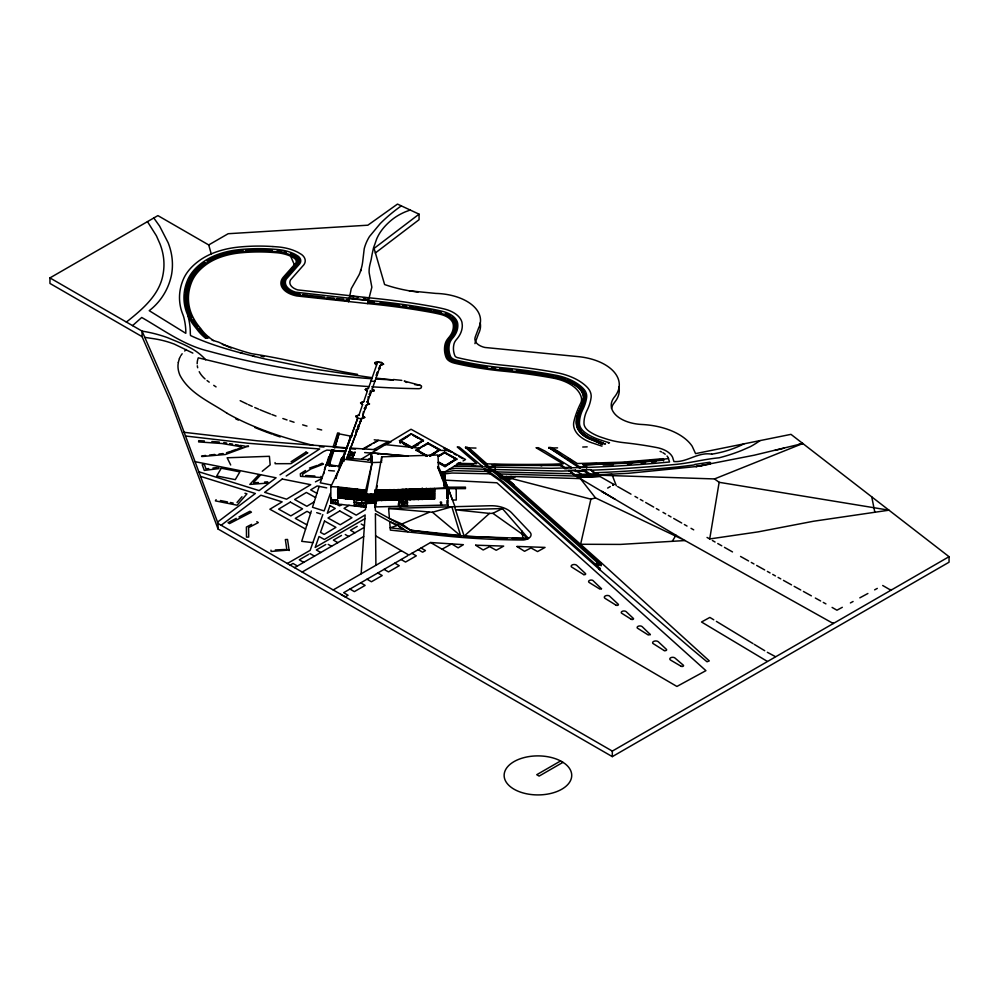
<?xml version="1.0" encoding="UTF-8"?>
<svg xmlns="http://www.w3.org/2000/svg" width="999" height="999" viewBox="0 0 999 999"><rect width="100%" height="100%" fill="white"/><g stroke="black" fill="none" stroke-linecap="round" stroke-linejoin="round"><path stroke-width="1.5" d="M407.292 502.385C401.973 499.363 405.432 512.225 404.458 502.447C399.063 500.249 404.508 508.778 398.888 506.281M577.971 421.865C577.335 432.967 589.547 437.862 598.151 440.984M361.163 573.813L365.135 514.972L324.363 539.46L319.043 536.513L315.16 547.452L364.872 518.756M577.996 421.628L579.17 415.01L581.368 409.403M583.541 397.764C582.242 382.505 560.976 379.083 549.313 376.373A361.039 208.441 0 0 0 503.583 370.167A231.656 133.741 0 0 1 454.995 362.262A12.512 7.23 0 0 1 447.477 357.167A63.187 36.476 0 0 1 446.441 344.081A32.917 19.006 0 0 1 449.75 337.974M178.322 362.437L178.009 364.972A68.157 35.29 14.7 0 0 179.932 375.224C189.498 393.656 210.539 402.185 226.998 413.249M320.991 476.361L320.841 477.485L300.549 476.348L300.324 473.776L305.557 470.504M583.441 398.414L582.117 403.908M719.143 482.305L888.973 510.189L813.536 521.241L758.104 531.88L709.715 538.948L719.143 482.305L714.497 478.933L599.2 475.199M434.478 492.782L366.146 494.967L372.152 462.562L381.705 462.25M366.146 494.967L366.383 494.18M365.821 500.012L365.659 500.811L337.799 497.664L338.024 496.828L365.734 500.374M354.295 502.21L365.659 503.421L365.971 502.085L365.634 503.471M375.849 492.969L375.761 503.184M375.686 494.705L375.849 493.806L375.849 505.619M365.746 506.218L365.959 505.044M375.187 493.856L381.705 456.818L438.024 454.97L438.461 466.683L445.067 480.994L445.067 483.941L444.243 484.04M376.685 488.573L377.235 485.651M365.459 490.671L337.874 487.937C337.325 489.348 338.162 510.689 337.962 486.963L365.734 490.234L365.634 507.23L365.959 505.831L365.659 507.192L330.819 503.296L330.844 486.65L343.968 459.228L372.152 462.562L365.734 490.234M365.759 491.383L337.874 488.548L365.809 491.358M337.999 487.537L365.846 490.571L349.55 488.911L349.95 498.726M365.759 492.619L337.874 489.797L337.887 489.123L365.809 491.97M365.759 493.868L337.874 491.046L365.809 493.843M365.759 493.244L337.874 490.422L365.821 493.169M365.809 494.468L337.874 491.67L365.821 494.418M338.024 492.482L365.721 495.954L337.874 492.907L337.887 492.232L365.821 495.029M365.709 497.177L337.874 494.155L365.821 496.903M365.809 496.328L337.874 493.531L365.821 496.278M365.709 497.789L337.874 494.78L365.821 497.527M338.024 495.591L365.721 499.063L337.874 496.016L337.887 495.342L365.821 498.151M337.999 496.241L365.821 499.388M341.908 488.124L341.858 498.276L341.995 487.624M341.858 493.344L345.716 493.606M341.858 492.732L345.716 492.982M341.858 494.592L345.716 494.842M341.858 495.217L345.716 495.467M341.858 496.453L345.716 496.715M341.858 495.841L337.912 495.242L365.709 498.414M341.858 497.702L339.273 497.377L345.679 498.051M345.941 489.048L345.716 488.036L345.966 498.289M345.866 490.621L349.7 490.934M345.891 489.947L349.7 490.309M345.891 491.183L349.7 491.558M345.966 492.17L349.7 492.182M345.941 495.279L345.891 494.917M345.929 497.165L349.7 497.777M349.912 491.358L349.875 490.834M349.95 491.933L353.671 492.619M349.95 492.544L353.671 493.244M349.95 493.793L349.875 494.567M353.671 495.729L349.95 495.042M349.95 496.278L345.891 496.028L349.7 496.528M349.875 497.052L349.9 497.727L353.671 498.214M353.783 497.152L357.642 497.415M353.783 499.025L357.642 499.275M357.792 490.696L357.879 490.971M357.879 494.08L357.792 493.806M357.879 497.19L357.779 496.94M361.725 492.432L361.875 492.619M361.725 493.681L361.8 492.769M361.725 494.305L365.597 494.555M361.725 495.541L361.875 495.729M361.725 496.79L361.813 495.841L365.597 496.416M361.725 498.026L365.809 498.201M361.725 497.415L365.597 497.664M361.725 498.651L361.863 498.901M361.875 500.037C361.663 472.602 361.725 510.764 361.813 498.951M365.771 491.97L338.012 488.798M365.809 492.594L338.024 489.36M365.734 499.662L337.999 496.316M348.564 301.835L351.261 288.636L359.066 274.85A93.169 55.644 -3.2 0 0 360.914 269.955L361.95 265.984A128.933 81.119 -9.3 0 0 362.824 260.514L364.223 248.751A105.357 60.39 -4.7 0 1 369.48 236.526L380.257 223.551A212.862 127.472 -1.6 0 1 401.311 205.869M367.657 303.609L371.853 287.213L369.131 272.64A68.706 41.284 -15.9 0 1 369.955 264.485L371.278 259.128A327.11 196.553 -15.9 0 1 372.103 254.295L373.464 248.064A327.61 128.297 -15.9 0 1 374.687 244.68L376.573 239.223A89.373 52.223 -2.6 0 1 392.307 219.443A55.682 32.53 -2.6 0 1 405.132 211.925L410.189 210.027M357.642 490.571L353.821 490.234M357.642 491.183L353.821 490.846M357.642 493.056L353.821 492.719M361.863 496.416L365.597 497.04M361.838 499.525L361.476 500.449M584.403 401.223C588.436 390.022 575.337 382.979 566.808 379.645M615.247 499.363L601.748 491.371L685.027 540.559L595.491 497.914L590.896 499.163L580.619 544.268L620.304 544.418L685.027 540.559L833.291 623.513L833.291 622.727M349.225 457.604L349.737 455.182L353.609 455.382M350.537 455.007L351.049 452.584L354.807 452.847M352.585 457.867L353.396 455.269M354.408 452.847L353.808 455.494L350.249 455.119M178.334 362.362L179.296 358.791M345.941 496.628L349.7 497.152M353.671 491.371L349.837 491.058M349.825 495.991L353.671 496.353M353.796 494.555L357.642 494.917M361.75 495.442L365.597 495.804M361.763 497.977L365.597 498.289M365.759 495.117L337.912 492.232M371.566 463.249L371.391 452.897L407.629 456.056M371.478 458.978L371.64 463.199M371.478 459.84L346.903 458.291L361.65 418.431L364.647 417.282L361.65 418.768L359.103 418.469M341.883 496.928L345.716 497.34M341.908 497.452L345.716 497.964M345.941 492.27L349.7 492.794M345.904 492.882L349.7 493.419M345.904 493.506L349.7 494.043M345.941 494.755L349.7 495.292M345.891 494.168L349.7 494.667M345.904 495.367L349.7 495.904M349.887 489.685L353.671 490.122M349.9 496.99L353.671 497.589M584.39 401.236L581.381 409.378M341.933 495.654L345.716 496.091M349.887 494.667L353.671 495.104M349.887 498.401L353.671 498.838M353.846 491.408L357.642 491.808M353.858 498.214L357.642 498.651M357.817 489.885L357.505 489.785M361.825 491.583L365.597 492.07M337.625 503.946L337.699 500.262L330.756 499.475L330.844 503.246L331.306 498.164M326.036 465.609L328.683 457.242L330.294 457.417L327.872 465.047M330.294 461.913L329.008 466.021L333.891 450.537M577.884 414.285C572.552 425.574 581.231 437.137 592.419 439.885M341.92 491.333L345.716 491.733M341.92 493.681L345.716 494.23M349.875 490.209L353.671 490.746M349.875 491.458L353.671 491.995M353.846 493.893L357.642 494.305M353.846 497.49L357.642 498.026M311.326 510.976L301.71 541.333L312.862 542.657M319.131 486.363L312.5 507.28L324.126 510.914L330.369 493.319M324.263 470.167L326.036 464.572L339.972 466.221L339.972 466.92M323.426 474.25L324.263 471.615L320.254 482.817L331.006 484.952M324.7 470.217L326.036 464.572M326.473 464.672L331.081 453.484M329.408 456.281L331.019 457.067L329.408 456.281L328.683 458.553L328.683 457.242M329.408 456.893L330.382 453.821L331.993 454.62L330.382 453.821M330.382 454.445L331.318 451.486L332.929 452.285L333.666 449.937L332.055 449.762L331.318 451.486M333.154 446.928L337.612 433.017L339.173 433.329L334.79 447.727L339.173 433.329M331.393 452.472L332.055 449.762M331.019 456.443L330.294 458.728L330.294 457.417M331.019 457.067L331.993 453.996M331.993 454.62L332.929 451.66M360.514 271.179L360.914 269.955M337.625 497.814L365.846 500.487L365.846 490.259M345.579 498.688L345.716 488.036M349.55 488.911L349.8 499.15M349.55 499.125L349.7 488.474M353.534 489.348L353.783 499.6L353.671 488.923M361.875 489.822L361.725 500.474M330.906 499.612L337.687 500.312L337.699 504.02M330.906 502.447L331.293 501.048M337.962 486.963L330.844 486.65M333.042 503.421L333.129 499.75L333.204 503.446M335.314 500.112L335.327 503.683M335.477 500.124L335.502 503.708M337.6 503.209L330.769 502.335M340.497 497.452L340.572 495.516M348.439 496.416L348.514 498.351L353.396 498.926M349.875 496.453L353.671 496.965M354.195 502.185L365.659 503.421M354.283 505.094L365.572 506.256M354.295 505.831L354.208 499.512M356.406 506.118L356.506 502.385L356.581 506.093M358.691 506.381L358.791 502.647L358.866 506.356M360.976 503.021L363.361 503.171L363.449 506.868M361.139 503.034L360.989 506.593M364.298 498.201L364.385 500.149L364.323 498.164M363.361 503.171L363.349 506.98M365.559 503.533L365.572 507.105M577.996 413.923L578.858 411.638A90.534 52.273 0 0 0 576.386 423.289A33.367 19.268 0 0 0 590.347 439.16L602.709 444.555L593.156 440.197M338.374 467.057L341.258 458.928L342.857 459.115L339.972 467.257M343.768 457.879L342.158 457.692L341.258 460.239L341.258 458.928M343.768 458.566L344.18 457.38L342.582 457.192L342.158 458.379L342.158 457.692M344.18 458.004L342.582 457.817L345.304 450.761L345.304 451.673L333.666 450.911M322.827 514.572L310.14 550.349L287.375 563.498M355.844 416.246L358.841 415.097L355.844 416.246L357.817 417.982L338.174 471.978M337.375 474.263L335.851 478.571L335.939 475.924M339.972 466.57L357.817 417.982M343.331 457.567L345.304 452.023M346.553 448.501L350.924 435.614L352.497 435.889M358.841 415.447L362.587 404.558L360.602 402.822L363.599 401.685L360.602 402.822M363.599 402.023L367.332 391.146L365.359 389.41L368.356 388.274L365.359 389.41M368.356 388.611L377.709 361.888L381.543 362.687L378.996 362.387M369.33 393.793L369.081 394.505L370.329 394.655L370.579 391.221M331.293 501.91L330.856 503.134M355.919 435.077L356.168 429.87M364.647 417.632L362.674 415.896L366.421 405.007L369.418 403.858L366.421 405.007M369.418 404.208L367.432 402.485L371.166 391.596L374.163 390.459L371.166 391.596M374.163 390.796L372.19 389.073L380.507 365.272L383.504 364.136L380.507 365.272M363.124 415.384L363.374 411.675M365.522 408.616L365.771 407.904L364.273 408.466L365.522 408.616L365.522 405.619M358.566 424.675L358.316 429.12L358.316 425.387M352.297 457.742L351.685 458.553L348.326 458.291L352.497 457.854M352.585 457.642L348.738 457.592M348.738 458.054L349.051 457.43M353.584 455.444L349.737 455.182L353.883 455.044M352.297 458.204L348.938 457.48M351.248 452.472L354.807 452.609M350.537 454.782L349.737 455.631L353.396 455.719M352.497 457.629L352.197 457.804M355.12 451.96L354.508 452.784M357.804 418.356L355.844 416.595M346.903 457.942L361.65 418.431M353.821 492.095L357.642 492.432M353.821 493.344L357.642 493.681M357.854 497.24L353.833 496.953M179.445 358.429L180.22 356.743M350.924 435.614L346.553 448.151M579.058 411.176L581.83 404.782A102.959 59.441 0 0 1 579.882 409.415A90.534 52.273 0 0 0 579.345 410.539M353.808 495.854L357.642 496.166M361.763 492.382L365.597 492.694M361.763 498.601L365.597 498.913M361.763 499.225L365.597 499.537M345.854 489.398L349.7 489.685M361.75 491.158L365.597 491.446M361.75 493.019L365.597 493.306M361.75 493.643L365.597 493.931M361.75 494.892L365.597 495.179M216.109 499.675L215.384 500.874L237.125 505.207L246.94 493.843L244.967 493.281M672.252 541.346L675.973 535.214M180.794 355.731L182.155 353.746M440.759 473.276L440.684 472.265L444.08 472.377L460.626 462.437M285.914 277.46L284.802 279.058A20.529 11.851 0 0 0 294.955 293.231L300.15 294.205M286.75 276.711L291.283 271.253M288.549 274.375L284.802 279.308A20.529 11.851 0 0 0 288.299 290.334M237.013 502.497L241.983 496.74M289.448 273.576L294.068 268.157M290.185 270.779L283.329 279.033A22.078 12.737 0 0 0 297.078 294.98L348.776 300.849M290.821 270.055L292.982 267.67M292.207 270.467L297.465 264.635A11.988 6.918 0 0 0 296.84 256.905L295.954 256.293A32.655 18.856 0 0 0 290.509 253.621M595.491 497.914L580.369 478.633L511.6 476.473L508.454 479.895L493.993 470.042M293.644 266.945L296.141 264.41A10.427 6.019 0 0 0 294.805 257.143A31.094 17.945 0 0 0 277.11 251.748L274.925 251.598A111.576 64.423 0 0 0 240.06 251.873A56.593 32.667 0 0 0 210.677 260.389L206.131 263.199A76.586 44.218 0 0 0 190.672 280.881A124.563 71.916 0 0 0 187.949 306.581A114.56 66.146 0 0 0 190.297 314.173L191.134 316.046A114.385 66.034 0 0 0 192.045 317.907M295.017 267.37L297.465 264.872A11.988 6.918 0 0 0 296.84 257.155L295.954 256.543M213.499 340.547A70.642 40.784 0 0 1 209.303 337.537L208.017 336.476A70.642 40.784 0 0 1 200.712 328.496A113.212 65.36 0 0 1 189.286 306.705A123.202 71.129 0 0 1 191.995 281.281A75.225 43.432 0 0 1 207.168 263.911A55.245 31.893 0 0 1 240.297 252.859A110.24 63.649 0 0 1 274.75 252.585A29.72 17.158 0 0 1 290.622 256.206L293.818 257.892A9.078 5.245 0 0 1 294.368 264.735L283.254 277.235A23.439 13.536 0 0 0 296.666 295.941L368.119 303.646A458.928 264.96 0 0 1 429.37 312.038A129.171 74.575 0 0 1 440.359 314.323A21.016 12.125 0 0 1 453.309 324.9A44.206 25.524 0 0 1 448.539 337.849A34.203 19.755 0 0 0 445.092 344.193A64.573 37.288 0 0 0 446.166 357.58A13.849 7.992 0 0 0 454.47 363.186A233.029 134.54 0 0 0 503.359 371.166A359.727 207.692 0 0 1 552.971 378.084A41.259 23.826 0 0 1 581.331 397.465A24.775 14.298 0 0 1 580.569 403.459A216.97 125.262 0 0 0 573.926 421.441A37.05 21.391 0 0 0 579.682 436.113L581.93 437.887A37.05 21.391 0 0 0 593.681 443.381L601.972 446.153M258.604 474.975L249.825 484.415L267.882 483.079L267.607 481.818L264.535 482.042M253.796 482.28L260.552 475.024M184.678 351.011L186.289 349.525M454.52 506.693L464.148 536.138L489.498 513.411L492.882 513.324L502.385 508.566L528.359 538.486L468.681 536.475L410.527 530.219L401.923 523.976L389.423 518.506L388.623 508.466L432.455 512.262L451.86 506.768L460.676 535.864L452.247 535.127A503.309 290.584 0 0 1 435.489 533.404L427.135 532.43A503.421 290.647 0 0 1 410.527 530.219M505.194 477.435L506.306 476.535L511.6 476.473M262.262 471.266L270.167 464.885L269.405 456.306L227.148 457.779L230.682 464.985M126.311 322.015L128.197 320.642C143.282 308.541 159.69 294.393 163.074 274.188A147.278 88.699 2.2 0 0 159.902 243.694L156.406 235.801L147.465 221.628M132.555 325.624L141.721 317.482C163.486 329.92 184.003 345.379 208.891 351.211C262.063 365.784 316.77 374.737 371.74 378.746M208.716 244.942L228.172 233.716L367.857 225.2L397.49 204.083L419.068 214.173L374.076 248.401L384.615 284.553A109.678 63.324 0 0 0 409.278 290.821L435.851 293.419A46.753 26.998 0 0 1 478.596 328.059L475.237 337.038A15.834 9.141 0 0 0 484.902 347.465L577.06 356.518A49.338 28.484 0 0 1 614.485 396.953A33.417 19.293 0 0 0 641.82 424.475A59.428 34.316 0 0 1 692.182 446.241L695.566 453.621L790.983 434.353L949.05 556.693L949.05 562.212L612.312 756.63L218.057 529.008L171.591 404.133L142.07 336.638L142.07 331.119L49.95 277.909L157.904 215.609L208.716 244.942L211.239 253.908A64.036 36.975 0 0 0 200.324 259.902A84.191 48.614 0 0 0 183.329 279.333A132.155 76.299 0 0 0 180.432 306.606A122.14 70.517 0 0 0 182.942 314.71L183.666 316.795A183.267 105.807 0 0 1 185.814 331.281L185.802 333.316L149.213 310.677C160.702 301.96 168.606 289.036 171.491 274.962A155.757 93.806 2.2 0 0 168.132 242.707L159.653 226.186L153.796 217.969M375.299 253.009L419.068 219.705L419.068 214.173M217.545 522.102L255.344 493.494L200.524 476.373M221.154 525.262L260.851 495.217L282.143 501.86L269.867 509.228L305.594 529.058M280.032 474.812L319.668 448.976L248.114 443.269L185.514 436.014M286.201 476.036L323.476 451.585L326.835 450.112L332.043 450.449M291.084 461.738L305.869 452.172L307.617 452.897L290.971 463.661L275.162 463.711L275.062 462.574M373.663 449.575L388.311 441.483M361.875 458.778L411.039 429.245L465.546 459.478L463.086 460.951M367.644 459.852L371.553 457.492M399.488 440.721L411.213 433.666L423.426 440.447L411.688 448.126L399.488 440.721L411.688 447.49M368.294 459.89L370.741 458.416M423.426 440.447L411.675 447.702L400.212 441.346L411.226 434.09M403.396 438.998L407.305 436.65M314.223 501.86L306.855 506.281L294.643 499.5L306.381 492.457L315.584 497.564M411.688 448.126L411.675 447.065L422.689 440.447L412.5 434.79M425.661 455.869L416.158 449.975L427.897 442.919L440.097 449.7L430.981 455.806M427.085 456.243L416.895 449.962L427.909 443.344L439.373 449.7L429.582 456.218M416.158 450.599L420.079 448.251L385.452 444.617L390.109 442.382M423.988 445.904L427.897 443.556L435.926 448.002M341.895 504.495L339.56 505.906L335.776 503.808M429.582 455.581L439.373 449.7M429.67 455.956L440.097 449.7M349.126 505.319L344.018 508.379L356.231 515.147L365.497 509.59L365.909 503.471L375.761 503.146M438.049 456.093L444.567 452.172L456.78 458.941L445.042 466.633L438.261 462.862M438.461 456.268L444.58 452.597L447.127 454.008M439.36 455.944L443.269 453.583M445.042 466.633L445.03 465.571L456.056 458.953L449.675 455.419M456.78 458.941L445.042 465.996L438.261 462.237M445.03 466.208L456.056 458.953M456.68 464.797L458.154 463.361L476.723 463.698L457.255 446.99L459.265 447.053L482.267 466.258L482.267 467.157M362.824 448.863L378.346 440.359L373.926 442.982M364.036 448.851L371.353 444.505M207.205 260.901L209.615 259.49A58.129 33.554 0 0 1 228.808 252.497M290.135 565.097L292.994 563.448L297.415 565.996M308.716 554.37L299.275 559.815L303.696 562.362M325.774 544.517L316.346 549.962L320.766 552.509M341.483 535.452L333.404 540.109L337.824 542.669M357.205 526.373L350.462 530.257L354.882 532.817M294.555 567.644L364.285 527.385M302.16 572.027L363.673 536.513M333.204 589.947L401.273 550.649M407.592 555.781L343.656 592.694L348.077 595.242L345.217 596.89L340.809 594.343M444.143 472.802L440.721 472.964L440.684 472.265L444.068 472.177L445.079 480.157L496.903 482.792L705.918 670.654L676.91 686.45L430.581 542.507L408.878 555.044L375.624 535.839M560.564 760.963L536.738 774.712L539.123 776.098L562.949 762.337M205.669 359.79C195.879 348.389 180.807 343.244 167.295 337.562A82.005 47.403 9.7 0 0 142.07 331.119L171.591 398.601L218.057 523.476L612.312 751.098L949.05 556.693M607.642 488.074L610.277 486.563M614.01 484.478L612.924 485.089L614.01 484.478L599.712 476.336L578.234 477.36M442.02 549.2L451.673 543.906L458.154 547.852L463.386 544.68L430.581 542.507M842.319 607.305L836.937 610.214L832.092 607.417M850.399 602.946L853.084 601.485M859.814 597.852L867.894 593.493M874.625 589.847L877.309 588.399M236.263 518.369L228.022 522.652L229.495 523.601L251.461 512.175L249.987 511.226L238.998 516.945M251.623 524.363L246.403 527.072L246.491 537.1L248.701 537.1L248.614 527.634L258.304 522.589L256.83 521.653M315.434 481.855L321.765 478.596M412.724 447.502L418.618 444.655M445.154 481.193L447.827 488.411L375.149 490.309L375.149 492.232L434.49 491.021M445.154 481.818L447.764 488.686M446.166 487.387L444.655 482.467M445.154 482.442L447.764 489.31M446.166 488.012L444.717 483.079M446.166 488.361L444.468 483.791L445.629 483.479M444.468 484.415L445.317 486.975M445.317 487.325L444.655 485.064M447.764 489.935L444.468 480.994L445.217 480.894L444.243 481.093L437.637 466.795L438.461 466.683M447.764 490.546L444.53 481.718M447.764 491.171L446.915 488.886M447.764 491.795L446.915 489.51M446.915 490.134L447.39 492.395M446.915 490.759L447.39 493.019M446.915 491.383L447.589 493.731M446.915 491.995L447.589 494.355M446.915 492.619L447.589 494.98M446.915 493.244L447.589 495.604M446.915 493.868L447.39 496.128M446.915 494.493L447.39 496.753M447.764 497.39L446.915 495.117M318.494 464.985L322.202 463.224L323.476 464.135L311.014 468.918L302.56 474.2L302.66 475.324M744.068 443.831L738.998 446.228A109.902 95.679 18.3 0 1 711.675 454.158M515.571 476.585L508.454 479.895L513.861 484.577M401.923 523.976L429.071 512.35M446.603 485.889L445.816 485.951M714.497 478.933L802.809 443.506L754.145 455.219L696.016 466.57L628.583 473.289L578.234 475.924L576.098 474.625L576.098 476.136L578.234 477.447L599.712 476.461L599.712 474.937L597.639 473.713L576.098 474.625M374.687 363.087C380.169 367.682 370.542 361.713 377.697 361.95M374.687 363.436L377.697 362.3M608.379 443.156L609.49 442.757A62.575 36.126 0 0 1 601.723 440.372A50.35 29.071 0 0 1 585.402 432.779A26.474 15.285 0 0 1 579.482 422.814A87.413 50.462 0 0 1 582.879 409.415A106.031 61.214 0 0 0 586.625 397.477A27.497 15.884 0 0 0 583.204 388.449A50.212 28.983 0 0 0 557.33 375.537L550.212 374.188A364.048 210.177 0 0 0 504.12 367.932A228.496 131.918 0 0 1 456.193 360.127L455.457 359.927A9.391 5.42 0 0 1 450.699 356.718L450.487 356.268A60.015 34.653 0 0 1 449.5 343.856A29.795 17.208 0 0 1 451.873 339.073L453.421 337.212A48.714 28.122 0 0 0 457.754 324.026L457.53 322.689A25.474 14.71 0 0 0 444.218 311.825L442.145 311.263A134.228 77.497 0 0 0 430.681 308.878A463.349 267.52 0 0 0 368.843 300.412L295.667 292.195A18.981 10.952 0 0 1 286.276 279.096L298.788 264.86A13.536 7.817 0 0 0 298.089 256.131L295.279 254.42A34.178 19.73 0 0 0 277.597 249.5L275.312 249.338A114.623 66.171 0 0 0 239.51 249.625A59.653 34.441 0 0 0 203.759 261.563A79.695 46.016 0 0 0 187.675 279.957A127.672 73.714 0 0 0 184.865 306.306A117.657 67.932 0 0 0 187.288 314.111L188.137 316.034A117.657 67.932 0 0 0 195.242 327.185L197.477 330.007A75.087 43.357 0 0 0 204.333 337.212L205.557 338.224L209.203 337.45M237.712 448.888L241.783 447.477M248.476 446.004L225.474 454.483L201.835 456.543A48.939 9.653 81.8 0 1 201.573 456.006L205.607 455.457M230.956 451.223L236.363 449.35M226.473 452.759L229.832 451.61M309.49 468.056L317.207 465.422M444.655 481.855L444.717 481.955M446.353 487.037L446.541 487M446.353 487.662L446.541 487.624M447.589 488.136L447.39 488.036M510.714 476.486L506.081 478.059L601.173 562.649L709.29 660.901L707.017 661.788L690.596 648.064L598.901 568.955L500.611 481.206L483.778 469.255L455.157 468.319L449.051 469.38M398.077 525.237L390.172 527.809L403.858 529.42L398.077 525.237L389.672 521.553L390.359 530.107L432.067 534.515A472.902 273.027 0 0 0 523.426 539.984A9.241 5.345 0 0 0 527.959 538.723L529.133 538.011A9.241 5.345 0 0 0 530.207 532.455L511.513 512.687A23.139 13.362 0 0 0 490.122 505.744L388.623 508.466M504.183 478.096L599.8 563.049L601.173 562.649L601.173 565.846M489.722 469.33L508.516 483.166L599.8 564.785L601.173 564.373M598.901 568.955L600.262 568.556L600.262 570.279M504.607 477.023L506.306 476.535M774.912 450.412L783.865 448.214M798.663 444.455L802.809 443.506M445.629 484.103L445.754 484.09M446.603 486.501L445.691 486.725M456.68 464.248L472.365 464.323L474.612 465.921L482.267 466.258M444.08 472.377L453.608 470.616L486.9 471.478M454.32 466.221L551.161 468.294L590.921 467.295A836.225 482.792 0 0 0 655.981 463.236L669.53 462L668.269 457.929A19.943 11.513 0 0 0 667.032 456.006M704.482 465.147L695.866 466.583L709.265 464.235A1.848 1.074 -3.8 0 0 710.589 463.274A1.848 1.074 -3.8 0 0 709.665 462.25L694.979 464.41A2.535 2.01 -22.5 0 1 693.281 465.059L683.091 466.333A334.765 187.412 -0.2 0 1 669.417 467.732L657.404 468.818A845.828 473.526 -0.2 0 1 608.091 472.19L594.23 472.814M445.691 484.852L445.816 484.702M445.691 485.477L445.816 485.327M445.691 486.101L446.603 485.751M668.506 458.566L663.261 459.24L663.548 460.139L633.503 462.937L584.565 464.835M218.506 467.357L218.968 468.593L204.308 470.417L202.198 464.722L204.345 464.46L206.006 468.906L208.779 468.556M212.949 468.044L217.12 467.532M446.228 485.701L446.965 485.614L446.166 485.564L446.228 488.623M447.015 487.849L447.814 487.899L447.827 505.232M447.015 498.064L447.814 498.114L447.077 498.201L447.077 487.987M209.565 455.032L214.86 454.47M219.006 454.021L223.152 453.571M645.317 461.126L651.298 460.489M654.283 460.177L660.277 459.552M663.548 460.839L663.548 459.59L629.495 462.674L583.016 464.872M651.548 462.1L656.056 461.625M445.754 486.575L446.603 486.376M711.675 454.158C697.889 451.735 687.462 462.462 673.938 461.575L672.589 457.267A24.426 14.098 0 0 0 658.803 448.014L656.842 447.577A241.109 139.198 0 0 0 624.338 442.719L621.603 442.395A58.092 33.541 0 0 1 606.443 438.986L602.335 437.637A45.792 26.436 0 0 1 588.911 431.168L587.724 430.244A22.003 12.7 0 0 1 584.003 423.988L583.99 421.79A83.142 48.002 0 0 1 587.187 410.102A110.464 63.774 0 0 0 591.083 397.664L591.171 396.79A32.018 18.482 0 0 0 587.1 387.175A54.67 31.568 0 0 0 558.928 373.127L551.523 371.715A368.369 212.675 0 0 0 504.895 365.384A224.3 129.495 0 0 1 461.613 358.579L457.455 357.617A4.92 2.835 0 0 1 454.97 355.931L454.508 354.77A55.582 32.093 0 0 1 453.933 344.205A25.362 14.648 0 0 1 455.956 340.135L457.492 338.286A53.134 30.669 0 0 0 462.3 325.262L461.963 322.315A29.945 17.295 0 0 0 446.316 309.54L443.943 308.903A139.323 80.432 0 0 0 432.005 306.406A467.807 270.08 0 0 0 369.58 297.864L297.714 289.897A14.498 8.367 0 0 1 290.547 279.882L302.61 266.196A18.019 10.402 0 0 0 301.686 254.583L298.301 252.51A38.649 22.315 0 0 0 278.309 246.94L272.939 246.553M634.802 461.913L639.31 461.575M641.033 463.074L645.554 462.737M593.881 473.014L590.596 469.692L584.153 469.905L584.153 471.166L575.412 471.453M253.796 482.842L258.391 482.505M631.505 463.786L627.484 464.06M625.312 462.562L619.293 462.887M599.063 475.074L611.925 474.35L616.321 485.789M275.287 549.962L285.352 549.475M289.173 550.012L271.154 551.448L270.979 550.174M582.742 447.028L587.187 446.865M613.274 463.124L615.284 463.049M613.374 464.747L603.134 465.034M580.069 468.356L548.763 447.515L580.069 467.107L586.638 466.883L586.638 468.144M582.867 475.324L575.412 470.204L568.718 470.354L576.098 476.136L605.581 493.668M584.153 470.454L561.663 471.066L483.778 469.255L485.776 469.305L503.484 482.017L600.262 568.556M590.596 470.242L591.271 470.217A841.295 485.726 0 0 0 672.976 464.66C688.736 463.436 703.346 459.265 719.068 457.804A129.246 81.456 -2.6 0 0 741.583 450.487L750.224 446.715A93.357 81.281 18.3 0 0 760.014 440.596M584.153 470.804L575.412 471.103L575.412 470.204M371.291 456.143L371.89 463.236L371.628 459.215M371.765 461.75L371.391 452.897M371.765 462.824L371.291 452.947L408.104 456.019M586.463 463.861L597.102 463.573M440.684 472.465L444.105 472.49L444.468 475.674L444.068 472.177M440.721 472.777L444.105 472.677M444.18 473.114L440.759 472.889M440.796 473.389L444.18 473.301M440.796 473.588L444.23 473.426M440.846 473.701L444.268 473.738M440.846 473.901L444.268 473.926M440.921 474.138L444.305 474.038M440.921 474.325L451.96 473.026L490.209 473.826M440.921 474.525L444.343 474.55M440.959 474.837L444.38 474.662M441.009 474.95L444.43 474.975L445.03 480.032M444.43 475.174L442.17 475.237L444.468 475.287M442.207 475.536L444.505 475.599L445.079 480.344L444.992 479.333M442.207 475.736L444.505 475.799M442.295 475.974L444.543 475.911M442.295 476.161L444.592 476.223M442.332 476.473L444.592 476.411M444.63 476.535L442.332 476.673L444.667 476.848M442.37 476.985L444.63 476.923M572.777 473.788L497.415 471.928M442.495 477.534L444.755 477.472M442.495 477.722L444.755 477.659M444.792 477.784L442.495 477.909L444.83 478.096M442.582 478.346L444.83 478.284M442.582 478.533L444.867 478.396M442.619 478.658L444.917 478.708M442.619 478.846L444.917 478.908M375.399 489.985L375.187 500.649L375.437 490.434M377.634 500.586L377.859 489.922L377.61 500.149M381.905 489.81L381.68 500.474L381.643 489.822L381.93 491.183M385.939 489.71L385.726 500.374L385.689 489.71L385.976 492.944L389.735 492.682M389.985 499.812L390.022 490.034M394.031 489.485L393.806 500.149L394.068 489.935M398.064 489.385L397.852 500.049L398.089 489.947M402.11 489.273C405.519 516.471 395.367 483.766 405.906 490.384M405.931 499.825L406.156 489.16L405.906 499.388M410.202 489.06C409.99 515.272 410.164 485.714 410.202 490.047M414.235 488.948L414.023 499.612L413.986 488.961L414.248 491.858M418.281 499.063L418.032 488.848L418.319 489.597M422.327 488.736C422.152 517.981 422.115 476.61 422.365 491.346M426.148 499.288C426.011 478.658 426.848 491.958 426.148 498.638C421.141 501.436 420.604 492.832 426.111 496.066M430.407 488.511L430.194 499.175L430.444 488.961M434.24 499.075L434.453 488.411L434.49 499.063L430.407 498.439L430.419 497.627L434.203 497.714M434.49 489.16L375.162 490.359M434.453 488.823L375.149 490.934L377.61 491.133M377.884 491.133L381.643 491.033M381.905 490.834L385.689 490.921M389.735 490.809L385.976 491.021M393.768 490.709L389.997 490.821M397.814 490.596L394.056 490.084M401.86 490.497L398.064 490.309M409.94 490.272L406.156 490.372L406.193 493.031M410.227 490.272L413.986 490.172M414.273 490.272L418.032 490.059M422.077 489.947L418.319 490.209M426.111 489.847L422.34 489.722M426.373 489.835L430.157 489.735M430.432 489.735L434.203 489.622M434.49 489.785L375.174 491.208M434.453 489.448L375.149 491.545L377.61 491.758M377.884 491.708L381.643 491.658M381.93 491.808L385.689 491.545M389.735 491.433L385.976 491.645M389.997 491.308L393.768 491.333M397.814 491.221L394.031 491.321L394.043 490.509M401.86 491.108L398.102 490.696M402.122 491.083L405.906 491.008M406.168 490.834L409.94 490.896M411.463 490.859L413.986 490.784M414.273 490.884L418.032 490.684M422.077 490.571L418.294 490.646L418.294 493.618M426.111 490.459L422.34 490.347M426.373 490.459L430.157 490.359M430.432 490.359L434.203 490.247M434.49 490.409L375.162 491.845M377.61 492.382L375.187 492.557M377.884 491.833L381.643 492.27M385.689 492.17L381.905 492.27L381.93 495.541M389.735 492.057L385.976 492.27M393.768 491.945L389.997 491.933M396.553 491.883L394.031 491.945L394.043 491.133M401.86 491.733L398.102 491.321M402.122 491.695L405.906 491.62M409.94 491.52L406.168 491.458M413.986 491.408L410.202 491.296L410.227 494.78M414.273 491.508L418.032 491.296M422.077 491.196L418.294 491.133M422.34 490.971L426.111 491.083M426.373 491.083L430.157 490.984M430.432 490.984L434.203 490.871M434.453 490.072L434.453 491.258L375.149 492.794L377.61 493.007M377.884 493.007L381.643 492.894M383.166 492.857L385.689 492.794M389.997 492.544L393.768 492.569M397.814 492.47L394.068 492.732M401.86 492.357L398.102 491.945M402.122 492.32L405.906 492.245M409.94 492.145L406.168 492.082M410.202 491.908L413.986 492.032M422.077 491.82L418.294 491.758M422.365 491.97L426.111 491.708M426.373 491.695L430.157 491.595M430.432 491.608L434.203 491.496M434.49 491.645L375.174 493.081M434.478 491.533L375.149 493.419L377.61 493.631M377.884 493.631L381.643 493.518M385.689 493.406L381.905 493.319M389.735 493.306L385.939 493.131M389.997 493.169L393.768 493.194M397.814 493.081L394.031 492.969L394.068 496.466M401.86 492.982L398.102 492.569M405.906 495.354C400.524 499.375 400.849 489.085 405.906 492.869M406.168 492.744L409.94 492.757M413.986 492.657L410.202 492.532M414.235 492.37L418.032 492.544M418.306 492.544L422.077 492.432M422.365 495.704L422.352 492.544L426.111 492.332M426.373 492.32L430.157 492.22M430.432 492.232L434.203 492.107M366.146 494.118L434.478 492.157M434.49 492.894L375.149 494.043L434.465 492.532M375.162 494.093L377.61 494.255M377.884 494.243L381.643 494.143M385.689 494.03L381.905 493.943M389.735 493.931L385.939 493.756M393.768 493.818L389.997 493.793M397.814 493.706L394.043 493.618M401.86 493.606L398.102 493.194M405.906 493.494L402.147 493.706M406.193 493.643L409.94 493.381M410.202 493.156L413.986 493.281M414.235 492.994L418.032 493.169M418.306 493.169L422.077 493.056M422.34 492.857L426.111 492.957M426.373 492.944L428.896 492.882M430.432 492.844L434.203 492.732M419.493 496.815L434.49 496.628L375.187 498.214L375.149 494.667L377.61 494.867M377.884 494.867L381.643 494.767M385.689 494.655L381.905 494.567M389.735 494.542L385.964 494.13M393.768 494.443L389.997 494.418M394.043 494.243L397.814 494.33M398.102 498.226L398.064 494.043L401.86 494.218M402.147 494.318L405.906 494.118M409.94 494.006L406.168 494.08L406.019 497.177M410.202 493.781L413.986 493.893M415.509 493.856L418.032 493.793M418.306 493.793L422.077 493.681M422.34 493.481L426.111 493.568M426.373 493.568L430.157 493.469M430.432 492.919L434.203 493.356M375.187 495.104L434.49 493.518M377.61 495.492L366.383 495.829L434.49 494.13M381.643 495.392L377.884 494.942M385.689 495.279L381.905 495.192M389.735 495.167L385.964 494.755M389.997 495.142L393.768 495.067M397.814 494.955L394.043 494.892M400.599 494.88L398.077 494.73M402.147 494.942L405.906 494.742M409.94 494.63L406.168 494.567M410.202 494.405L413.986 494.517M414.273 493.381L414.273 494.567L418.032 494.418M418.306 494.405L422.077 494.305M426.111 494.193L422.34 494.105M426.373 494.193L430.157 494.093M434.203 493.981L430.432 493.543M434.478 493.406L434.453 494.38L375.149 495.904L377.61 496.116M381.643 496.003L377.884 495.566M385.689 495.904L381.905 496.003L381.68 500.474M387.2 495.854L389.735 495.791M393.768 495.679L389.997 495.654M397.814 495.579L394.043 495.516M401.86 495.467L398.077 495.354M409.94 495.254L406.168 495.192M410.227 499.138L410.227 495.354L413.986 495.142M418.032 495.029L414.273 494.617M418.294 495.005L422.077 494.93M426.111 494.817L422.34 494.73M426.373 494.817L430.157 494.705M434.203 494.605L430.432 494.155M375.187 496.341L434.49 494.755M434.478 494.655L375.149 496.528L377.61 496.74M381.643 496.628L377.884 496.191M385.689 496.528L381.905 496.428M385.964 496.003L389.735 496.416M393.768 496.303L389.997 496.278M394.056 496.253L397.814 496.203M398.077 495.966L401.86 496.091M402.11 495.804L405.906 495.979M406.168 495.816L409.94 495.879M411.463 495.829L413.986 495.766M418.032 495.654L414.273 495.242M418.306 495.104L422.077 495.554M426.111 495.442L422.34 495.354M426.373 495.429L430.157 495.329M432.942 495.879C428.271 496.503 430.919 493.856 434.203 495.229M375.187 496.965L434.49 495.379M377.61 497.365L366.383 497.527M377.872 497.327L381.643 497.252M381.905 497.052L385.689 497.14M389.735 497.04L385.964 496.628M393.768 496.928L389.997 496.903M394.068 499.575L394.043 496.79L396.553 496.853M398.077 496.59L401.86 496.715M402.135 496.191L405.906 496.603M406.181 496.553L409.94 496.491M410.214 496.291L413.986 496.391M418.032 496.278L414.273 495.866M418.306 496.278L422.077 496.166M426.373 496.053L430.157 495.954M375.187 497.589L434.49 496.003M434.478 495.292L434.453 496.241L375.149 497.777L377.61 497.989M377.872 497.952L418.144 496.89M434.478 498.976L375.199 500.561L375.149 498.389L434.453 496.803L434.49 499.063M377.61 498.601L366.383 499.088L434.49 497.252M381.643 499.125C376.635 500.149 376.685 497.315 381.643 498.501M385.689 498.389L381.918 498.326M389.735 498.276L385.964 497.864M393.768 498.176L389.997 498.151M397.814 498.064L394.043 498.002M398.077 497.839L401.86 497.952M402.135 496.815L402.147 498.002L404.632 497.877M406.181 497.839L409.94 497.739M410.214 497.539L413.986 497.627M418.032 497.527L414.273 497.115M422.077 497.415L418.306 496.978M426.111 497.302L422.34 497.215M426.373 497.302L430.157 497.202M430.357 496.64L434.203 497.09M377.61 499.225L375.149 499.288L434.465 497.714M385.689 499.013L381.918 498.951M385.964 498.489L389.735 498.901M389.997 498.776L393.768 498.801M397.814 498.688L394.043 498.626M398.102 500.037L398.102 498.788L401.86 498.576M405.906 498.476L402.135 498.051M406.181 497.927L409.94 498.364M413.986 498.251L410.214 498.164M418.032 498.151L414.273 497.727M422.077 498.039L418.306 497.602M426.111 497.927L422.34 497.839M426.373 497.927L430.157 497.827M375.187 499.45L434.49 497.864M377.61 499.85L375.149 499.912L434.49 498.489L366.383 500.549M377.872 499.812L381.643 499.737M385.964 499.113L389.735 499.525M393.768 499.413L389.997 499.388M398.077 499.113L401.86 499.2M402.135 498.676L405.906 499.088M413.986 498.876L410.214 498.788M415.509 498.838L418.032 498.763M430.157 498.439L426.373 498.538L426.398 499.288M446.79 498.151L447.652 498.126L447.814 487.899M366.383 500.499L375.761 500.174M426.111 498.851L426.373 488.623M367.657 500.611L370.866 500.462L370.866 503.234M389.76 499.612L390.022 500.262L389.985 489.597M418.057 498.851L418.319 499.5L418.281 488.836M372.59 500.624L372.59 502.747L371.516 502.697L371.516 500.649M374.175 500.574L374.175 502.709L373.102 502.734L373.102 500.611M398.876 502.534C420.729 504.882 394.305 497.04 398.901 506.318L407.405 506.118L407.342 499.7M440.172 502.26L441.608 502.285C440.272 510.864 440.447 496.491 441.608 505.194M374.9 505.993L374.9 503.234L375.199 506.93L447.827 504.982L448.526 506.855M502.385 508.566L455.556 509.815L489.498 513.411M559.79 464.597L559.44 464.597A801.673 462.837 0 0 1 545.466 464.86M571.278 468.269L571.278 467.37L564.697 467.52L561.051 464.922L496.515 464.822M447.652 487.924L375.174 490.584M577.397 475.561L576.098 475.586L568.718 470.354M577.397 476.111L500.312 473.988M399.001 502.634L401.723 502.447L401.623 506.143M404.47 505.332L401.835 505.394M548.763 447.515L550.936 447.477L557.155 450.724L577.347 463.548L623.301 462.125L663.261 458.678L663.548 459.59M548.763 448.076L557.567 447.877M567.332 468.706L564.697 468.768L564.697 467.52M571.278 467.37L544.805 450.974L538.286 447.702L536.051 447.739L563.136 463.898L559.44 464.048A801.722 462.862 0 0 1 489.51 463.923L486.863 463.873L472.215 450.799L467.532 447.302L465.522 447.24L486.725 466.745M496.515 465.372L561.051 465.484L564.697 468.069M504.045 476.598L506.593 476.535M447.702 487.2L465.459 487.15L465.472 488.623L448.251 488.661L448.626 489.647M512.262 538.386L528.359 538.486L492.882 513.324M457.692 464.61L472.365 464.872L474.612 465.921M495.192 468.593L495.192 466.658L488.586 466.471L484.877 463.836L465.522 447.24M485.776 469.655L491.995 469.792L487.799 467.345M487.337 471.066L491.995 471.178L491.995 469.443L504.957 478.646M492.432 466.171L492.432 464.722L496.441 464.822M496.441 465.372L492.432 465.272L495.192 467.207M506.893 538.286L464.148 536.138M465.522 447.789L468.581 447.889A994.979 574.45 0 0 0 475.986 448.064M222.402 344.355L240.16 350.362A184.728 106.643 0 0 0 251.898 353.733C287.225 359.103 322.128 368.544 357.592 374.363M204.395 440.959L198.701 440.671L198.639 441.92L222.015 443.519L241.184 446.753M305.719 475.499L314.872 476.024M365.871 502.21L365.971 505.856M333.154 446.366L334.79 446.478M346.553 447.802L257.442 440.821L184.141 432.317M349.65 448.002L376.848 449.787M334.79 447.377L345.08 448.052M319.43 446.728L324.001 447.028M349.65 448.701L355.494 449.088M349.338 451.585L351.748 451.735L351.348 452.41M364.647 452.584L371.441 453.034M211.85 441.508L219.293 442.045M375.624 379.033L393.406 379.97L375.949 378.134M393.381 379.508L401.823 380.382M351.049 452.809L354.583 453.022M352.272 458.042L348.326 458.291M328.634 470.529L334.453 470.991M363.848 297.677L369.068 297.814M368.594 301.536L368.344 302.66A460.277 265.734 0 0 1 429.77 311.051A130.707 75.462 0 0 1 440.896 313.374A22.353 12.9 0 0 1 454.657 324.625A45.542 26.299 0 0 1 450.611 336.95M368.119 301.723L368.594 301.76A461.813 266.621 0 0 1 374.275 302.335M358.341 297.19L352.884 296.328M353.783 297.103L349.975 296.391M363.336 297.989L365.247 298.164M346.416 299.475L349.026 299.725M343.681 299.2L336.825 298.489M399.675 442.707L400.886 442.832L399.825 442.307M334.091 298.202L327.26 297.465M337.625 487.599L348.451 488.923M338.024 488.399L341.745 488.811M341.995 488.836L345.716 489.248M357.892 490.596L361.626 491.008M338.024 489.023L341.745 489.435M341.995 489.46L345.716 489.872M357.892 491.221L361.626 491.633M338.024 489.647L341.745 490.059M341.995 490.084L345.716 490.497M357.892 491.833L361.626 492.245M338.024 490.259L341.745 490.671M341.995 490.709L345.716 491.121M357.892 492.457L361.626 492.869M338.024 490.884L341.745 491.296M357.892 493.081L361.626 493.494M338.024 491.508L341.745 491.92M341.995 491.945L345.716 492.357M357.892 493.706L361.626 494.118M338.024 492.132L341.745 492.544M349.95 493.444L353.671 493.856M357.892 494.33L361.626 494.742M338.024 492.757L341.745 493.169M349.95 494.068L353.671 494.48M357.892 494.955L361.626 495.354M338.024 493.381L341.745 493.793M353.921 495.129L357.642 495.541M357.892 495.566L361.626 495.979M338.024 493.993L341.745 494.405M357.892 496.191L361.626 496.603M338.024 494.617L341.745 495.029M353.921 496.378L357.642 496.79M357.892 496.815L361.626 497.227M338.024 495.242L341.745 495.654M357.892 497.44L361.626 497.852M338.024 495.866L341.745 496.278M357.892 498.064L361.626 498.476M338.024 496.491L341.745 496.903M357.892 498.676L361.626 499.088M338.024 497.102L341.745 497.514M357.892 499.3L361.626 499.712M361.875 499.737L365.597 500.149M391.271 441.82L374.225 439.81M356.481 499.275L364.348 499.999M324.525 297.153L309.528 295.392M372.115 377.684L315.247 369.243L265.122 358.978C239.772 352.859 214.211 346.603 190.484 335.514L190.31 333.341A187.575 108.292 0 0 0 188.087 316.408L187.687 315.01M378.559 368.194L379.807 368.344L379.545 369.056L379.545 366.071M375.899 375.062L377.147 375.212L377.147 372.627M366.683 401.698L368.181 401.123L368.181 396.628M359.727 421.291L360.976 421.441L359.478 422.015M357.33 428.259L358.566 428.409M329.395 465.259L335.552 465.984M329.682 465.759L332.767 466.121M302.734 294.543L308.167 295.229M245.766 446.191L248.476 446.541M239.922 445.417L244.405 446.016M414.722 384.615L420.454 385.414A3.159 1.823 0 0 1 421.566 386.338L421.241 387.812A3.159 1.823 0 0 1 418.456 388.686A539.697 311.588 0 0 1 371.765 386.788M409.278 290.821L418.007 292.108M144.805 337.375L155.195 338.936A58.891 34.041 9.7 0 1 170.342 342.682A118.931 89.236 36.6 0 0 174.088 344.006L192.844 353.097M223.751 442.52L226.686 443.057M229.633 443.581L232.567 444.105M235.514 444.63L238.461 445.154M549.762 375.287L553.921 376.036M549.762 375.524L551.985 375.924M350.924 436.176L337.612 433.566M555.819 376.423L558.99 377.147M554.308 377.31L556.231 377.684A106.881 80.482 36 0 0 558.978 378.346L560.139 378.671M195.067 461.675L276.074 477.797L259.141 490.609L198.813 471.765M326.71 487.874L317.158 485.976L310.677 489.872L316.92 493.344M220.367 500.524L227.485 501.935M230.332 502.509L233.167 503.071M255.107 356.543L252.585 355.956M260.876 356.044L263.923 356.743M242.682 353.396L240.197 352.772M294.955 293.481L297.552 294.118M503.933 476.548L590.896 499.163M539.585 465.222L541.808 465.821M313.324 445.442C283.516 437.849 253.921 428.496 227.01 413.261M420.454 385.414L404.233 381.069L406.618 382.442M562.375 378.072L560.202 377.46M561.038 378.933L561.638 379.096A47.115 27.198 0 0 1 580.506 389.797A24.413 14.098 0 0 1 583.541 397.814A102.959 59.441 0 0 1 582.217 403.671M212.113 340.184L218.669 342.158L231.119 348.089M316.695 512.662L320.729 513.911M563.199 378.346L565.034 378.958M604.807 443.756L605.519 444.031M591.271 438.436L604.732 443.906M603.359 443.144L599.075 441.371M305.869 452.172L307.617 452.947M444.38 448.201L449.662 450.674L439.373 450.337M436.763 448.713L440.097 450.324M403.521 444.093L410.077 447.227M444.243 448.189L451.873 451.898M554.67 449.975L560.938 453.683M794.155 586.351L800.773 589.997M803.421 591.458L811.363 595.854M815.334 598.039L820.629 600.961M823.276 602.422L825.923 603.883M444.368 448.439L450.999 452.11M453.621 453.571L456.293 455.044M458.903 456.506L462.899 458.716M412.575 435.052L417.994 438.062M420.716 439.572L423.426 441.071M445.929 453.558L456.78 459.577M400.212 440.709L411.675 447.065M416.895 449.962L427.085 455.619M438.661 462.038L445.03 465.571M416.158 449.975L427.01 455.994M438.661 462.674L443.756 465.497M414.11 532.205L375.412 510.726L375.199 506.93M396.128 525.137L375.399 513.636L375.911 565.297M398.701 526.56L407.879 531.655M310.589 513.311L307.03 511.338L295.304 518.381L306.93 524.837M740.546 556.455L748.588 560.951M751.273 562.449L753.958 563.936M756.643 565.434L764.685 569.929M767.369 571.416L770.054 572.914M772.739 574.413L775.411 575.911M778.096 577.41L780.781 578.896M783.466 580.394L791.508 584.877M617.644 486.55L630.993 494.143M634.989 496.416L637.662 497.939M640.334 499.463L642.994 500.974M645.666 502.497L653.671 507.055M656.343 508.578L659.015 510.089M663.011 512.375L665.684 513.886M668.356 515.409L671.016 516.933M673.688 518.444L681.693 523.001M684.365 524.525L687.025 526.048M691.033 528.321L693.706 529.845M707.042 537.437L709.715 538.948M712.387 540.484L715.072 542.007M717.757 543.531L721.778 545.816M724.462 547.352L732.504 551.923M882.691 585.489L890.933 590.247L890.933 589.46M142.07 336.638L49.95 283.441L49.95 277.909M421.041 548.014L425.462 550.574L422.614 552.21L418.194 549.662M361.238 524.038L364.398 525.861M411.913 553.296L416.321 555.844L405.544 562.062L401.136 559.515M345.279 534.527L348.601 536.438M394.842 563.136L399.263 565.696L388.486 571.915L384.066 569.368M328.221 544.38L331.543 546.291M377.784 572.989L382.205 575.549L371.428 581.768L367.008 579.22M310.052 553.596L314.473 556.143M360.726 582.842L365.135 585.389L354.37 591.62L349.95 589.06M713.761 619.792L709.852 617.419L701.51 622.002L767.045 661.213M716.383 621.378L752.946 643.556M754.245 644.355L764.722 650.711M767.344 652.297L775.199 656.505M568.506 458.491L572.302 460.901M584.153 469.905L591.495 474.95M582.117 469.755L590.272 475.362M572.964 473.926L576.098 476.086M492.432 464.722L495.192 466.658M583.016 464.323L586.638 466.883M590.596 469.692L596.465 473.851M468.519 448.588L470.979 450.424M206.818 337.949L205.619 336.963A73.539 42.458 0 0 1 198.901 329.907M432.455 512.262L460.676 535.864M381.531 362.4L383.504 364.136M374.163 390.459L372.19 389.073M365.359 389.76L367.332 391.146M369.418 403.858L367.432 402.485M360.602 403.171L362.587 404.558M364.647 417.282L362.674 415.896M474.35 453.246L477.534 456.106M483.753 461.65L486.863 464.423M468.519 448.738L470.367 450.387M483.753 462.35L485.826 464.21M498.414 475.749L501.873 478.833M596.341 563.274L598.651 565.322M198.064 328.971L196.641 327.285A116.109 67.033 0 0 1 186.413 306.681A126.111 72.815 0 0 1 189.173 280.669M290.622 256.206L294.368 264.735M437.637 466.795L445.779 488.049M448.251 488.661L452.522 500.037L456.281 500.037L456.206 488.636M445.079 480.157L454.982 506.68M444.53 482.342L446.166 486.775M407.305 505.257L404.67 505.332M401.635 505.407L398.988 505.344M401.823 506.131L401.723 502.447M871.74 496.853L874.837 512.262M521.865 531.006L522.989 538.486M289.173 550.561L287.537 539.46L285.352 539.572L286.788 549.4M434.478 490.871L375.162 492.257M434.478 495.916L375.162 497.265M430.432 489.185L430.419 490.184M430.444 491.695L430.419 492.669M430.432 496.578L430.419 495.916M430.432 497.827L430.419 497.165M426.373 489.56L426.386 492.757M426.398 493.681L426.373 497.077M426.373 497.652L426.373 498.326M418.319 494.517L418.294 494.855M418.294 495.479L418.294 496.728M414.273 498.351L414.273 498.926M406.181 489.797L406.168 490.184M406.156 498.301L406.168 498.926M402.122 490.946L402.122 490.459M402.11 492.07L402.122 492.944M394.031 499.188L397.814 499.313L397.852 500.049M390.022 491.533L390.01 494.542M389.985 494.892L389.997 498.863M385.951 495.054L385.951 495.666M381.905 499.512L385.689 499.637L385.726 500.374M377.884 490.621L377.859 491.583M377.859 492.207L377.872 493.456M377.884 496.84L377.872 497.814M377.872 499.675L377.872 499.188M375.162 495.404L434.465 493.856M432.854 496.528L432.854 498.464M430.357 498.526L430.444 499.175M430.182 498.526L430.194 499.175M428.908 496.628L428.908 498.613L428.821 496.678M424.775 498.676L424.862 496.74M422.277 498.738L422.365 499.388M422.102 499.4L422.102 498.751L418.281 498.489M420.729 498.788L420.816 496.84L420.741 498.826M418.032 488.848L418.069 499.5M418.231 498.851L418.319 499.5M416.695 496.953L416.695 498.888M412.737 497.115L412.649 499.05M406.193 499.825L406.156 489.16M400.599 497.39L400.611 499.375L400.611 497.44M396.566 497.49L396.478 499.475M392.432 499.537L392.52 497.602L392.432 499.587M389.735 489.61L389.772 500.262M389.935 499.612L390.022 500.262M388.474 497.714L388.486 499.7M385.889 499.712L385.976 500.362M384.353 499.762L384.428 497.814M381.843 499.825L381.93 500.474M377.897 500.586L377.859 489.922M375.149 489.997L375.199 507.554M374.637 503.246L374.725 493.906M374.438 503.134L374.438 500.362L371.228 500.511L371.266 503.334M371.116 494.055L371.079 503.371M370.617 500.674L370.617 502.797L369.53 502.759L369.543 500.699M369.018 500.711C370.354 503.558 366.583 503.508 367.944 500.749M367.694 500.536L367.694 503.321M366.383 503.396L366.296 493.219M364.623 407.854L364.66 409.49M445.866 348.464L445.879 349.563M612.312 751.098L612.312 756.63M599.8 563.049L599.8 564.785M580.069 467.107L580.069 468.007M578.234 475.924L578.234 477.447M561.051 464.922L561.051 466.183M488.586 466.471L488.586 468.406M472.365 464.323L472.365 465.784M458.154 463.086L458.154 463.911M446.915 485.464L446.965 488.536M446.116 487.712L446.066 483.179L445.317 483.279L445.317 487.649M445.217 480.894L445.267 483.966M444.567 452.172L444.58 453.221M444.53 481.131L444.53 486.975M444.468 480.994L444.468 485.377M444.243 481.093L444.243 486.638M427.897 442.919L427.909 443.968M422.689 440.447L422.689 441.083M411.213 433.666L411.213 434.303M398.876 499.925L398.876 506.293M381.705 456.818L381.705 460.889M378.072 453.583L378.072 454.208M377.397 371.915L377.397 374.488M374.8 381.381L370.891 381.118M372.852 500.399L372.852 503.184M371.89 459.315L371.89 463.524M371.64 456.181L371.678 463.736M370.329 390.584L370.329 394.655M369.28 500.499L369.28 503.271M368.356 300.362L349.263 298.601M365.597 490.234L365.459 500.886M361.076 502.909L361.064 506.718M357.892 489.385L357.754 500.037M357.642 489.36L357.505 500.012M356.456 499.25L356.481 497.277L356.381 499.25M345.966 488.061L345.829 498.713M343.968 459.228L343.968 461.388M341.745 487.599L341.858 498.276M337.774 487.162L337.874 497.839M337.462 472.739L337.462 474.275M333.666 449.937L333.666 451.261M218.057 523.476L218.057 529.008M379.932 302.934A461.813 266.621 0 0 1 384.178 303.421M385.589 303.584A461.813 266.621 0 0 1 399.662 305.369M402.46 305.769A461.813 266.621 0 0 1 406.655 306.368M409.453 306.78A461.813 266.621 0 0 1 413.623 307.417M415.022 307.642A461.813 266.621 0 0 1 419.18 308.304M420.567 308.541A461.813 266.621 0 0 1 430.232 310.202M559.615 377.522A48.626 28.072 0 0 1 565.034 379.208M567.594 380.182A48.626 28.072 0 0 1 570.042 381.256M572.365 382.417A48.626 28.072 0 0 1 578.521 386.376M660.127 451.373A19.943 11.513 0 0 1 661.563 451.985M662.899 452.672A19.943 11.513 0 0 1 665.222 454.233M502.472 369.143A230.07 132.83 0 0 1 499.712 368.856M487.425 367.332A230.07 132.83 0 0 1 483.366 366.745M479.32 366.109A230.07 132.83 0 0 1 476.635 365.659M473.963 365.197A230.07 132.83 0 0 1 471.303 364.71M463.374 363.137A230.07 132.83 0 0 1 460.764 362.587M459.453 362.3A230.07 132.83 0 0 1 455.594 361.413M499.712 368.631A230.07 132.83 0 0 0 503.858 369.056A362.55 209.315 0 0 1 512.287 369.93M495.604 368.169A230.07 132.83 0 0 1 491.508 367.657M487.425 367.108A230.07 132.83 0 0 1 476.635 365.434M475.299 365.197A230.07 132.83 0 0 1 471.303 364.473M469.98 364.223A230.07 132.83 0 0 1 460.764 362.35M459.453 362.063A230.07 132.83 0 0 1 455.594 361.188L454.757 360.964A10.939 6.319 0 0 1 453.259 360.452M204.945 262.375A78.147 45.117 0 0 0 189.173 280.419A126.111 72.815 0 0 0 186.413 306.443A116.109 67.033 0 0 0 188.799 314.148L189.635 316.034A116.109 67.033 0 0 0 196.641 327.048L198.901 330.145A73.539 42.458 0 0 0 205.619 337.2L206.818 338.199L208.092 337.687L206.893 336.7A71.828 41.471 0 0 1 204.458 334.478M189.922 279.021A78.147 45.117 0 0 1 194.006 272.665M195.28 271.129A78.147 45.117 0 0 1 201.348 265.322M203.097 263.948A78.147 45.117 0 0 1 204.945 262.625M272.939 246.553A119.306 68.881 0 0 0 238.711 247.078L235.077 247.502A64.173 37.05 0 0 0 211.239 253.908M277.36 250.624A32.655 18.856 0 0 1 281.98 251.248M284.216 251.711A32.655 18.856 0 0 1 286.388 252.26M203.321 333.341A71.828 41.471 0 0 1 199.475 328.609M535.664 464.96A801.735 462.874 0 0 1 518.881 464.96M510.489 464.885A801.735 462.874 0 0 1 493.706 464.585M198.039 326.91A114.385 66.034 0 0 1 193.069 319.742M229.882 252.26A58.129 33.554 0 0 1 239.785 250.749A113.099 65.297 0 0 1 242.732 250.474M430.232 309.977A132.467 76.486 0 0 1 431.181 310.152M433.079 310.502A132.467 76.486 0 0 1 441.521 312.325M321.69 429.982A312.837 180.607 0 0 1 317.245 428.858M306.993 426.098A312.837 180.607 0 0 1 302.647 424.85M294.068 422.24A312.837 180.607 0 0 1 289.835 420.866M287.025 419.942A312.837 180.607 0 0 1 282.854 418.519M275.986 416.059A312.837 180.607 0 0 1 271.915 414.523M270.567 414.011A312.837 180.607 0 0 1 259.965 409.74M258.654 409.178A312.837 180.607 0 0 1 254.77 407.505M252.21 406.368A312.837 180.607 0 0 1 248.401 404.632M247.153 404.046A312.837 180.607 0 0 1 240.172 400.674M516.495 370.404A362.55 209.315 0 0 1 536.001 373.039M537.375 373.251A362.55 209.315 0 0 1 548.389 375.05M333.316 466.009A1.274 1.011 19.5 0 1 334.553 465.996M587.35 436.538A31.843 18.382 0 0 1 582.617 433.091M581.381 431.805A31.843 18.382 0 0 1 577.922 423.289A88.973 51.374 0 0 1 581.381 409.652A104.495 60.327 0 0 0 585.089 397.889A25.962 14.985 0 0 0 584.989 394.942M205.032 378.908A47.827 27.61 0 0 1 199.201 371.678M197.69 367.769A47.827 27.61 0 0 1 197.315 365.784M197.178 363.786A47.827 27.61 0 0 1 198.289 357.829L250.899 370.554A539.697 311.588 0 0 0 305.544 379.995L324.101 382.405A539.697 311.588 0 0 0 368.856 386.601M216.059 386.9A226.623 130.832 0 0 1 213.736 385.339M209.228 382.155A226.623 130.832 0 0 1 207.043 380.544M445.429 313.524A23.914 13.811 0 0 1 450.474 316.084M451.86 317.108A23.914 13.811 0 0 1 455.994 323.064L456.218 324.325A47.153 27.223 0 0 1 452.023 337.088L450.462 338.948A31.331 18.094 0 0 0 447.964 343.968A61.576 35.552 0 0 0 447.427 348.251L447.427 349.313A61.576 35.552 0 0 0 448.988 356.718L449.225 357.455A10.939 6.319 0 0 0 449.525 357.929M581.855 389.36A25.962 14.985 0 0 1 582.454 390.01M582.991 390.684A25.962 14.985 0 0 1 584.815 394.218M445.429 313.761A23.901 13.799 0 0 1 450.474 316.308M451.86 317.332A23.901 13.799 0 0 1 456.218 324.563A47.153 27.223 0 0 1 452.023 337.325L450.462 339.173A31.331 18.094 0 0 0 447.964 344.205A61.601 35.564 0 0 0 448.988 356.955M454.757 361.201A10.939 6.319 0 0 1 453.259 360.676M451.935 360.027A10.939 6.319 0 0 1 449.887 358.391M452.572 360.139A10.939 6.319 0 0 1 449.225 357.23M277.36 250.861A32.655 18.856 0 0 1 279.683 251.136M284.216 251.948A32.655 18.856 0 0 1 286.388 252.497M242.732 250.724A113.099 65.297 0 0 0 239.785 250.999A58.117 33.554 0 0 0 237.55 251.236M251.561 250.187A113.099 65.297 0 0 1 266.346 250.187M245.667 250.262A113.099 65.297 0 0 1 272.24 250.25M207.205 261.139A58.117 33.554 0 0 1 214.847 257.193M220.567 255.007A58.117 33.554 0 0 1 225.649 253.496M226.698 253.234A58.117 33.554 0 0 1 228.808 252.735M229.882 252.51A58.117 33.554 0 0 1 233.129 251.885M280.195 436.938A291.308 168.182 0 0 1 273.551 434.665M272.078 434.14A291.308 168.182 0 0 1 254.745 427.447M238.299 420.055A291.308 168.182 0 0 1 235.652 418.756M618.881 386.625A49.338 28.484 0 0 1 614.485 402.485A33.417 19.293 0 0 0 611.488 408.416M474.95 343.631A15.834 9.141 0 0 1 475.237 342.57L478.596 333.591A46.753 26.998 0 0 0 480.207 322.814M508.066 369.705A362.55 209.315 0 0 1 512.287 370.154M516.495 370.641A362.55 209.315 0 0 1 520.691 371.153M524.887 371.69A362.55 209.315 0 0 1 529.058 372.252M537.375 373.476A362.55 209.315 0 0 1 541.52 374.126M292.495 292.62A20.529 11.851 0 0 1 290.259 291.558M475.624 545.229L483.191 549.987L489.647 546.64L496.228 550.262L503.683 546.103L475.649 545.179M516.982 546.54L524.55 551.298L531.006 547.952L537.574 551.573L545.042 547.415L517.045 546.428M324.525 521.041L320.504 532.367L324.188 534.403L335.914 527.36L324.525 521.041M330.02 505.569L327.272 513.274L335.264 508.479L330.02 505.569M601.485 588.736L599.8 589.06L589.298 582.554A2.56 1.474 0 0 1 589.31 580.531A2.56 1.474 0 0 1 592.807 580.407L601.485 588.736M650.349 634.565L648.226 634.964L637.312 628.071A2.747 1.586 0 0 1 638.673 626.098A2.747 1.586 0 0 1 642.207 626.685L650.349 634.565M221.291 468.219L216.708 475.986L235.289 479.645L239.885 471.865L221.291 468.219M282.242 479.033L264.66 492.332L286.588 499.188L310.714 484.69L282.242 479.033M290.359 502.085L278.621 509.128L290.834 515.909L302.56 508.853L290.359 502.085M339.735 510.964L327.997 518.006L340.209 524.775L351.935 517.732L339.735 510.964M447.402 500.199L447.315 503.596L447.402 500.199M345.304 451.323L333.579 450.549L345.304 451.323M561.838 761.613L558.503 759.927A33.791 19.518 0 0 0 504.932 771.178A33.791 19.518 0 0 0 545.254 794.455A33.791 19.518 0 0 0 564.747 763.523L561.838 761.613M681.043 666.233L670.566 660.064A2.835 1.636 0 0 1 670.716 657.754A2.835 1.636 0 0 1 674.725 657.829L683.441 665.297A1.461 0.849 0 0 1 681.043 666.233M583.641 574.575L571.378 566.845A2.985 1.723 0 0 1 572.852 564.685A2.985 1.723 0 0 1 576.71 565.334L585.501 573.576A1.299 0.749 0 0 1 583.641 574.575M615.946 605.119L605.144 598.426A3.059 1.761 0 0 1 605.144 596.028A3.059 1.761 0 0 1 609.29 595.854L618.206 604.208A1.386 0.799 0 0 1 617.832 605.269A1.386 0.799 0 0 1 615.946 605.119M631.293 619.305L621.428 613.074A2.685 1.548 0 0 1 622.764 611.138A2.685 1.548 0 0 1 626.223 611.713L633.491 618.531A1.324 0.762 0 0 1 631.293 619.305M664.135 650.536L652.822 643.381A3.097 1.786 0 0 1 654.357 641.146A3.097 1.786 0 0 1 658.366 641.808L666.383 649.325A1.573 0.899 0 0 1 666.121 650.461A1.573 0.899 0 0 1 664.135 650.536M408.691 497.215L408.691 499.15L408.603 497.177M367.507 503.484L367.42 494.105L367.507 503.484"/></g></svg>
